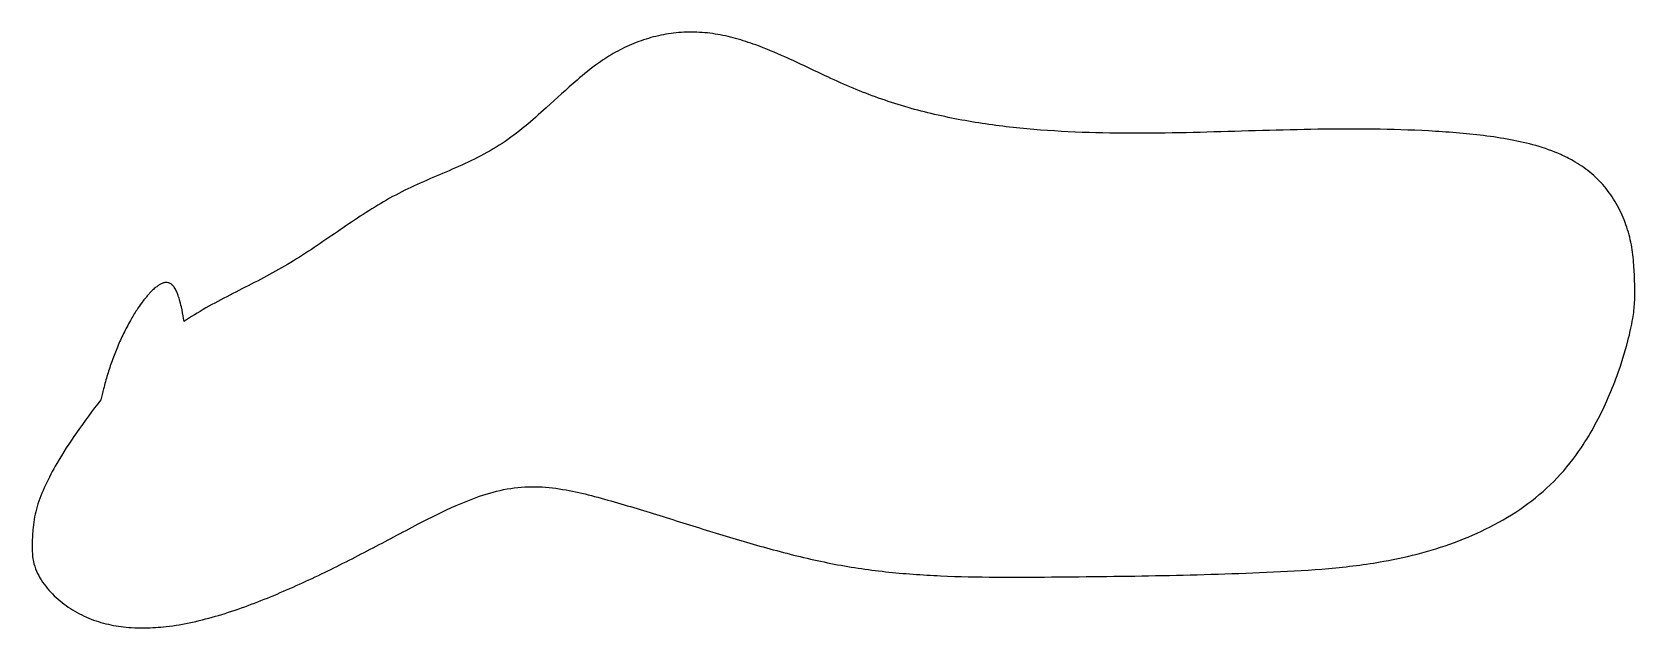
# Model space of a CAD drawing. Header units: millimetres. Extents: x -299 to -1, y 32 to 143.
import ezdxf

# ---------------------------------------------------------------- set-up
doc = ezdxf.new("R2010")
doc.units = ezdxf.units.MM
doc.layers.add('outline', color=7, linetype='Continuous')

msp = doc.modelspace()

# ---------------------------------------------------------------- linework, layer by layer
at = {"layer": 'outline'}
for points, knots in [([(-278.05, 32.09), (-276.74, 32.11), (-275.44, 32.2), (-270.82, 32.72), (-267.55, 33.48), (-261.06, 35.41), (-257.84, 36.6), (-251.46, 39.23), (-248.3, 40.66), (-242.12, 43.64), (-239.1, 45.18), (-234.63, 47.52), (-233.16, 48.29), (-230.18, 49.87), (-228.68, 50.68), (-224.84, 52.68), (-222.49, 53.86), (-218.47, 55.62), (-216.83, 56.28), (-213.45, 57.39), (-211.71, 57.84), (-208.22, 58.37), (-206.47, 58.46), (-203.02, 58.33), (-201.33, 58.11), (-198.06, 57.53), (-196.49, 57.16), (-193.3, 56.34), (-191.68, 55.88), (-186.82, 54.47), (-183.59, 53.47), (-177.06, 51.43), (-173.75, 50.39), (-167.11, 48.37), (-163.78, 47.39), (-157.08, 45.6), (-153.72, 44.79), (-148.65, 43.79), (-146.96, 43.49), (-143.56, 42.98), (-141.86, 42.76), (-136.74, 42.2), (-133.31, 41.96), (-126.45, 41.65), (-123.02, 41.59), (-116.14, 41.54), (-112.69, 41.56), (-105.8, 41.61), (-102.36, 41.65), (-95.46, 41.73), (-92.02, 41.79), (-85.13, 41.93), (-81.68, 42.02), (-74.79, 42.24), (-71.34, 42.37), (-64.46, 42.68), (-61.02, 42.87), (-54.17, 43.48), (-50.76, 43.9), (-44.99, 44.93), (-42.62, 45.46), (-37.93, 46.73), (-35.63, 47.47), (-31.09, 49.22), (-28.87, 50.22), (-24.57, 52.51), (-22.5, 53.8), (-18.59, 56.7), (-16.76, 58.3), (-13.41, 61.81), (-11.91, 63.71), (-9.66, 67.08), (-8.82, 68.49), (-6.43, 72.87), (-5.07, 75.95), (-3.14, 81.25), (-2.46, 83.42), (-1.54, 87), (-1.23, 88.38), (-0.83, 90.77), (-0.71, 91.76), (-0.59, 94.08), (-0.62, 95.4), (-0.68, 97.89), (-0.74, 99.06), (-0.94, 101.48), (-1.1, 102.74), (-1.62, 105.23), (-1.98, 106.47), (-2.87, 108.89), (-3.42, 110.07), (-4.71, 112.31), (-5.45, 113.37), (-7.1, 115.33), (-8.01, 116.23), (-9.97, 117.83), (-11.02, 118.54), (-12.84, 119.58), (-13.6, 119.96), (-15.88, 120.98), (-17.45, 121.53), (-20.6, 122.42), (-22.18, 122.78), (-25.43, 123.39), (-27.1, 123.64), (-32.18, 124.27), (-35.59, 124.53), (-42.45, 124.9), (-45.88, 125), (-52.76, 125.09), (-56.2, 125.08), (-63.08, 124.97), (-66.52, 124.89), (-73.41, 124.69), (-76.85, 124.59), (-83.74, 124.4), (-87.19, 124.33), (-94.08, 124.27), (-97.52, 124.29), (-104.4, 124.47), (-107.84, 124.63), (-114.7, 125.16), (-118.12, 125.52), (-124.92, 126.52), (-128.29, 127.16), (-134.95, 128.75), (-138.23, 129.71), (-143.04, 131.42), (-144.62, 132.03), (-147.77, 133.35), (-149.34, 134.06), (-153.55, 136.02), (-156.19, 137.31), (-160.67, 139.31), (-162.48, 140.08), (-165.56, 141.2), (-166.8, 141.6), (-169.32, 142.3), (-170.59, 142.58), (-173.16, 142.99), (-174.45, 143.11), (-177.04, 143.16), (-178.33, 143.1), (-180.88, 142.8), (-182.14, 142.56), (-184.61, 141.92), (-185.82, 141.51), (-188.18, 140.55), (-189.32, 140), (-191.53, 138.77), (-192.59, 138.08), (-195, 136.37), (-196.31, 135.3), (-199.55, 132.53), (-201.43, 130.77), (-204.64, 127.86), (-205.94, 126.69), (-208.66, 124.45), (-210.07, 123.37), (-213.02, 121.44), (-214.55, 120.58), (-219.21, 118.2), (-222.44, 116.9), (-227.18, 114.83), (-228.72, 114.14), (-231.76, 112.6), (-233.25, 111.76), (-237.64, 109.1), (-240.46, 107.15), (-246.16, 103.24), (-249.04, 101.28), (-255.01, 97.79), (-258.08, 96.26), (-264.13, 93.17), (-267.1, 91.59), (-270.21, 89.6), (-270.49, 89.42), (-270.77, 89.23)], [0, 0, 0, 0, 0.006337, 0.006337, 0.022521, 0.022521, 0.039147, 0.039147, 0.055936, 0.055936, 0.072346, 0.072346, 0.080386, 0.080386, 0.088654, 0.088654, 0.101359, 0.101359, 0.109923, 0.109923, 0.118576, 0.118576, 0.127038, 0.127038, 0.135295, 0.135295, 0.143094, 0.143094, 0.151248, 0.151248, 0.167607, 0.167607, 0.184396, 0.184396, 0.201215, 0.201215, 0.217953, 0.217953, 0.226258, 0.226258, 0.234586, 0.234586, 0.2512, 0.2512, 0.267836, 0.267836, 0.284513, 0.284513, 0.301202, 0.301202, 0.317893, 0.317893, 0.334585, 0.334585, 0.351276, 0.351276, 0.367956, 0.367956, 0.384567, 0.384567, 0.396348, 0.396348, 0.408072, 0.408072, 0.419863, 0.419863, 0.431673, 0.431673, 0.443427, 0.443427, 0.455153, 0.455153, 0.463059, 0.463059, 0.47934, 0.47934, 0.490353, 0.490353, 0.497219, 0.497219, 0.502065, 0.502065, 0.508455, 0.508455, 0.51412, 0.51412, 0.520235, 0.520235, 0.526468, 0.526468, 0.532745, 0.532745, 0.538989, 0.538989, 0.545159, 0.545159, 0.551257, 0.551257, 0.555341, 0.555341, 0.56338, 0.56338, 0.571192, 0.571192, 0.579386, 0.579386, 0.595969, 0.595969, 0.612618, 0.612618, 0.629274, 0.629274, 0.645945, 0.645945, 0.662626, 0.662626, 0.679311, 0.679311, 0.69599, 0.69599, 0.712651, 0.712651, 0.7293, 0.7293, 0.745911, 0.745911, 0.762445, 0.762445, 0.770659, 0.770659, 0.778973, 0.778973, 0.793188, 0.793188, 0.802715, 0.802715, 0.809044, 0.809044, 0.815357, 0.815357, 0.821634, 0.821634, 0.827875, 0.827875, 0.834078, 0.834078, 0.840246, 0.840246, 0.846385, 0.846385, 0.852509, 0.852509, 0.860684, 0.860684, 0.873166, 0.873166, 0.881643, 0.881643, 0.890222, 0.890222, 0.898716, 0.898716, 0.915567, 0.915567, 0.923756, 0.923756, 0.932036, 0.932036, 0.948631, 0.948631, 0.965488, 0.965488, 0.98211, 0.98211, 0.998376, 0.998376, 1, 1, 1, 1]), ([(-270.77, 89.23), (-270.8, 89.4), (-270.83, 89.57), (-270.98, 90.47), (-271.11, 91.19), (-271.38, 92.39), (-271.5, 92.86), (-271.73, 93.65), (-271.83, 93.96), (-272.02, 94.47), (-272.1, 94.67), (-272.26, 94.99), (-272.32, 95.12), (-272.47, 95.37), (-272.54, 95.5), (-272.68, 95.69), (-272.74, 95.77), (-272.87, 95.91), (-272.94, 95.98), (-273.08, 96.11), (-273.16, 96.17), (-273.32, 96.28), (-273.4, 96.32), (-273.58, 96.4), (-273.67, 96.42), (-273.86, 96.46), (-273.95, 96.47), (-274.14, 96.47), (-274.24, 96.47), (-274.43, 96.44), (-274.52, 96.41), (-274.7, 96.36), (-274.79, 96.32), (-275.06, 96.21), (-275.23, 96.12), (-275.56, 95.92), (-275.71, 95.81), (-276.07, 95.54), (-276.27, 95.37), (-276.71, 94.97), (-276.95, 94.73), (-277.34, 94.31), (-277.49, 94.14), (-277.79, 93.79), (-277.94, 93.61), (-278.29, 93.17), (-278.5, 92.89), (-279.01, 92.2), (-279.3, 91.78), (-280, 90.7), (-280.4, 90.04), (-281.23, 88.58), (-281.65, 87.77), (-282.45, 86.13), (-282.83, 85.29), (-283.53, 83.61), (-283.86, 82.76), (-284.48, 81.04), (-284.77, 80.17), (-285.3, 78.42), (-285.55, 77.54), (-285.94, 75.97), (-286.11, 75.28), (-286.25, 74.59)], [0, 0, 0, 0, 0.014981, 0.014981, 0.079364, 0.079364, 0.122224, 0.122224, 0.150761, 0.150761, 0.169769, 0.169769, 0.182436, 0.182436, 0.19508, 0.19508, 0.203512, 0.203512, 0.211926, 0.211926, 0.220315, 0.220315, 0.228673, 0.228673, 0.237013, 0.237013, 0.245359, 0.245359, 0.253729, 0.253729, 0.262123, 0.262123, 0.270533, 0.270533, 0.287301, 0.287301, 0.304127, 0.304127, 0.326575, 0.326575, 0.356528, 0.356528, 0.376529, 0.376529, 0.396535, 0.396535, 0.426533, 0.426533, 0.471501, 0.471501, 0.538883, 0.538883, 0.618707, 0.618707, 0.698542, 0.698542, 0.778388, 0.778388, 0.858246, 0.858246, 0.938121, 0.938121, 1, 1, 1, 1]), ([(-286.25, 74.59), (-287.85, 72.61), (-289.37, 70.57), (-292.1, 66.6), (-293.34, 64.69), (-295.24, 61.4), (-295.95, 60.06), (-297.21, 57.39), (-297.75, 56.07), (-298.51, 53.44), (-298.75, 52.14), (-298.99, 49.84), (-299.05, 48.84), (-299.08, 47.19), (-299.08, 46.53), (-298.98, 45.26), (-298.89, 44.63), (-298.57, 43.42), (-298.34, 42.83), (-297.79, 41.69), (-297.47, 41.15), (-296.75, 40.1), (-296.36, 39.6), (-295.51, 38.64), (-295.06, 38.19), (-293.65, 36.89), (-292.62, 36.13), (-290.43, 34.78), (-289.27, 34.2), (-286.87, 33.27), (-285.64, 32.92), (-283.14, 32.4), (-281.88, 32.24), (-279.76, 32.1), (-278.9, 32.08), (-278.05, 32.09)], [0, 0, 0, 0, 0.127965, 0.127965, 0.242483, 0.242483, 0.318956, 0.318956, 0.390772, 0.390772, 0.456891, 0.456891, 0.507232, 0.507232, 0.540074, 0.540074, 0.571671, 0.571671, 0.603324, 0.603324, 0.635176, 0.635176, 0.667206, 0.667206, 0.69937, 0.69937, 0.76372, 0.76372, 0.828703, 0.828703, 0.89313, 0.89313, 0.957155, 0.957155, 1, 1, 1, 1])]:
    msp.add_open_spline(points, degree=3, knots=knots, dxfattribs=at)

doc.saveas('drawing.dxf')
